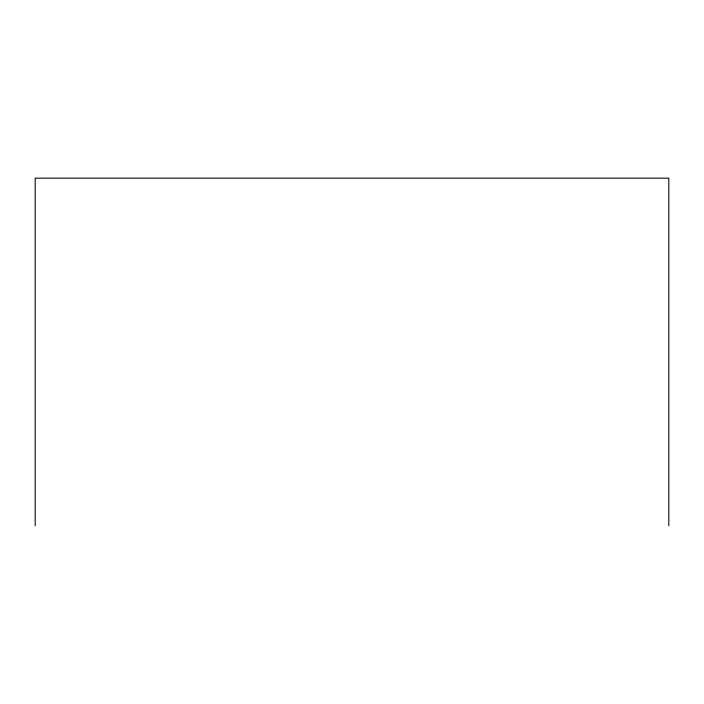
<?xml version="1.0" encoding="UTF-8"?>
<svg xmlns="http://www.w3.org/2000/svg" width="704" height="704" viewBox="0 0 704 704"><rect width="100%" height="100%" fill="white"/><g stroke="black" fill="none" stroke-linecap="round" stroke-linejoin="round"><path stroke-width="1.06" d="M668.8 525.844L668.8 178.156L35.2 178.156L35.2 525.844"/></g></svg>
